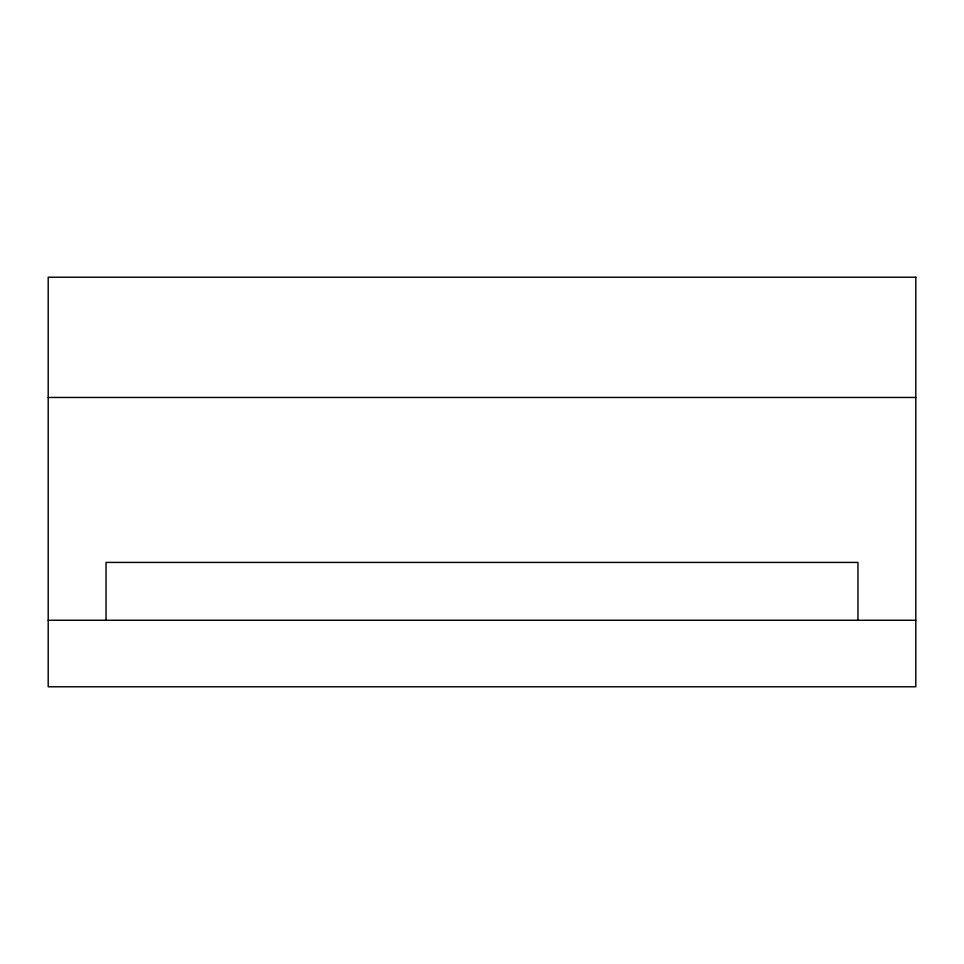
<?xml version="1.0" encoding="UTF-8"?>
<svg xmlns="http://www.w3.org/2000/svg" width="964" height="964" viewBox="0 0 964 964"><rect width="100%" height="100%" fill="white"/><g stroke="black" fill="none" stroke-linecap="round" stroke-linejoin="round"><path stroke-width="1.45" d="M48.2 397.469L915.8 397.469M48.2 620.262L915.8 620.262M857.96 620.262L857.96 562.422L106.04 562.422L106.04 620.262M915.8 277.222L48.2 277.222L48.2 686.778L915.8 686.778L915.8 277.222"/></g></svg>
